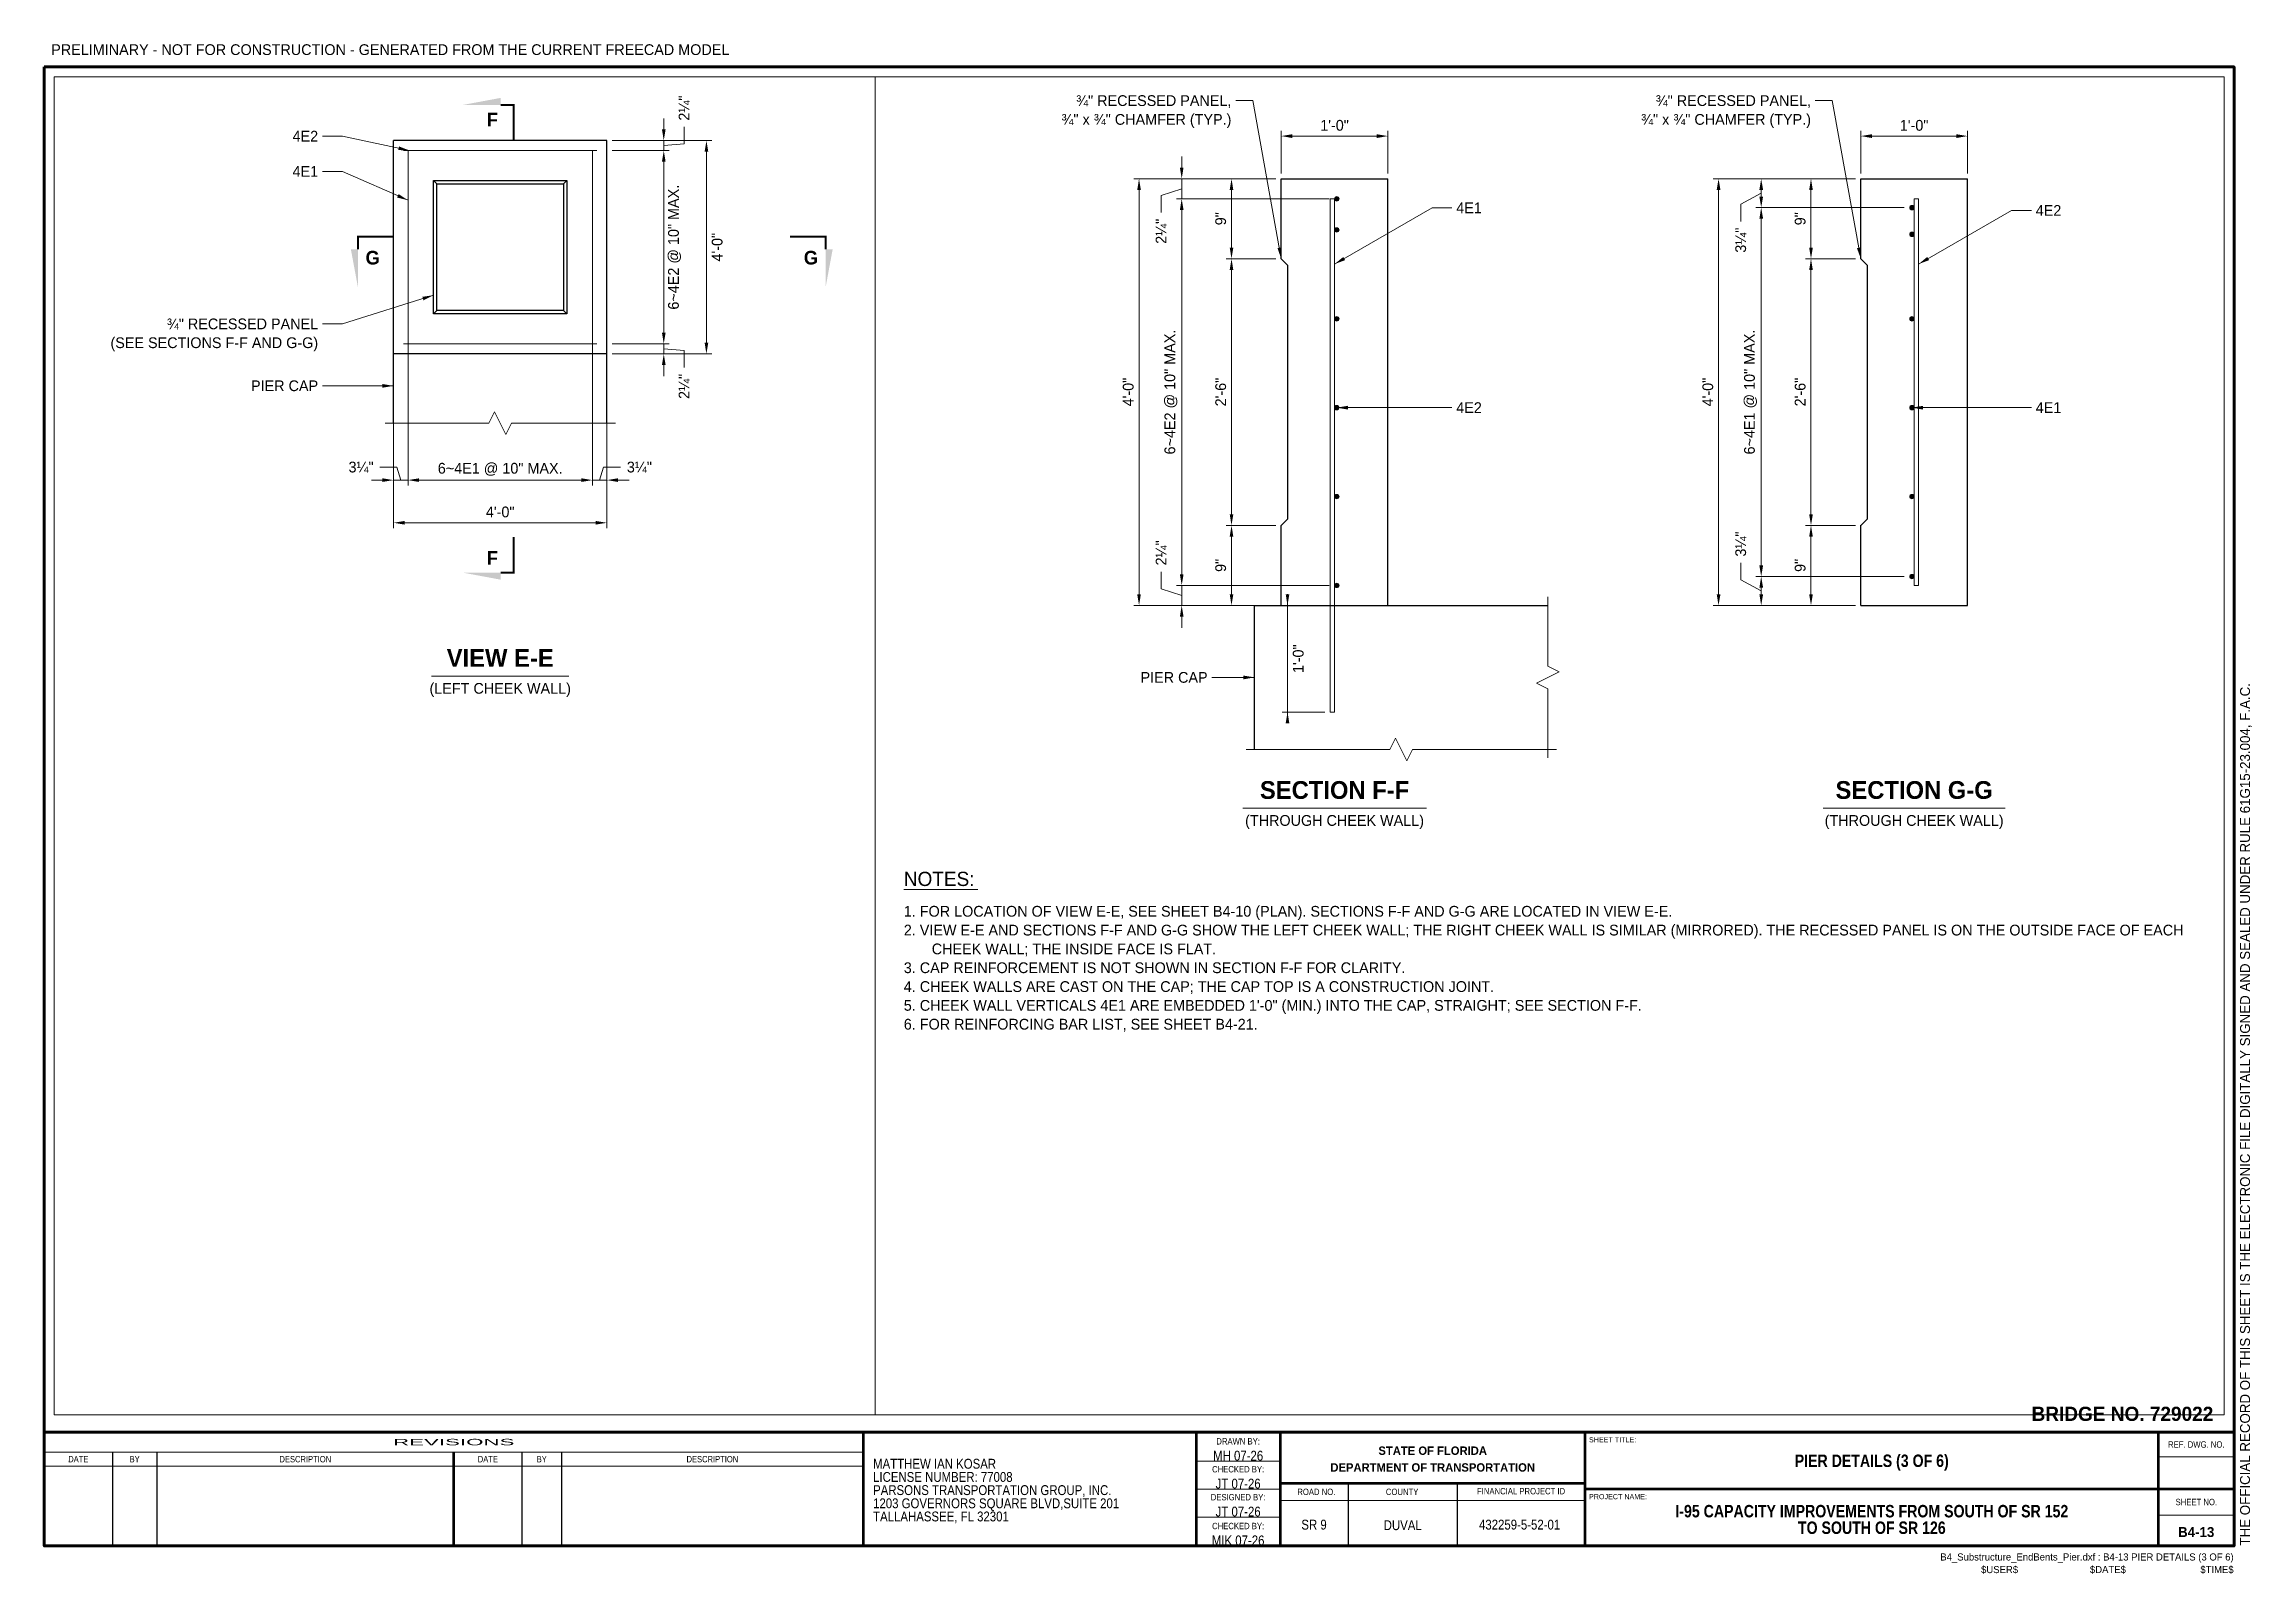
# Paper-space layout 'B4-13 PIER DETAILS (3 OF 6)' of a CAD drawing. Extents: x 0.07 to 1.36, y 0.01 to 0.9.
# The model-space entities are those that its viewports show. They can reach past a viewport. Long polylines and large blocks are cut down to what shows.
import ezdxf
from ezdxf.enums import TextEntityAlignment as Align

# ---------------------------------------------------------------- set-up
doc = ezdxf.new("R2010")
doc.units = 21
doc.header["$MEASUREMENT"] = 0
doc.linetypes.add('DGN2', pattern=[0.12, 0.08, -0.04])
doc.layers.add('ActivePts-ConstElements', color=14, linetype='Continuous', lineweight=0, plot=False)
doc.layers.add('ClipBorder_dp', color=2, linetype='DGN2', lineweight=9, plot=False)
for name, color, linetype, lineweight in [('Border', 7, 'Continuous', 15), ('Dimension', 7, 'Continuous', 9), ('Leader', 7, 'Continuous', 9), ('Rebar', 2, 'Continuous', 15), ('SubStrConc', 3, 'Continuous', 30), ('SubStrConc2', 3, 'Continuous', 30), ('Symbols', 7, 'Continuous', 15), ('TextMisc', 7, 'Continuous', 13), ('TextStructShtNo', 7, 'Continuous', 9), ('TextStructures', 7, 'Continuous', 9), ('TextStructuresLabel', 7, 'Continuous', 0)]:
    doc.layers.add(name, color=color, linetype=linetype, lineweight=lineweight)
doc.styles.add('FDOT (Medium)', font='FDOT.ttf')
doc.styles.add('FDOT (Small)', font='FDOT.ttf')
doc.styles.add('FDOT Bold (Large)', font='FDOTBold.ttf')
doc.styles.add('FDOT Bold (Medium)', font='FDOTBold.ttf')
doc.styles.add('FDOT Structures', font='FDOT.ttf')
doc.styles.add('FDOT Structures Annotation', font='FDOT.ttf')
doc.styles.add('FDOT Structures Views_SectionArrow', font='FDOTBold.ttf')
doc.styles.add('Style-Arial', font='arial.ttf')
doc.styles.add('Style-FDOT Bold', font='FDOTBold.ttf')
doc.styles.add('Style-FDOT Imprint Bold', font='FDOTImprintBold.ttf')
doc.styles.add('Style-FDOT Mono', font='FDOTMono.ttf')

# ---------------------------------------------------------------- blocks, each defined once
blk = doc.blocks.new('11x17 Structures Sheet Border')
at = {"layer": 'Border', "lineweight": 80}
blk.add_line((1.329161, 0.070862), (0.045879, 0.070862), dxfattribs=at)
at = {"layer": 'Border', "linetype": 'Continuous', "lineweight": 53}
for p, q in [((0.52586, 0.070862), (0.52586, 0.004198)), ((0.720852, 0.070862), (0.720852, 0.004198)), ((0.770195, 0.070862), (0.770195, 0.004198)), ((0.948855, 0.004198), (0.948855, 0.070862)), ((1.284845, 0.004198), (1.284845, 0.070862)), ((0.28587, 0.0043), (0.28587, 0.059196)), ((0.770195, 0.040863), (0.948855, 0.040863)), ((1.329161, 0.03753), (0.948855, 0.03753))]:
    blk.add_line(p, q, dxfattribs=at)
at = {"layer": 'Border', "linetype": 'Continuous', "lineweight": 13}
for p, q in [((0.52586, 0.059196), (0.045879, 0.059196)), ((0.720852, 0.053848), (0.770195, 0.053848)), ((1.329161, 0.056343), (1.284845, 0.056343)), ((0.52586, 0.050863), (0.045879, 0.050863)), ((0.720852, 0.037466), (0.770195, 0.037466)), ((0.770195, 0.030863), (0.948855, 0.030863)), ((0.720852, 0.021083), (0.770195, 0.021083)), ((1.329161, 0.022295), (1.284845, 0.022295))]:
    blk.add_line(p, q, dxfattribs=at)
at = {"layer": 'Border', "linetype": 'Continuous', "lineweight": 30}
for p, q in [((0.085878, 0.059196), (0.085878, 0.0043)), ((0.111928, 0.059196), (0.111928, 0.003858)), ((0.325868, 0.059196), (0.325868, 0.0043)), ((0.349011, 0.059196), (0.349011, 0.003858)), ((0.810066, 0.040863), (0.810066, 0.004198)), ((0.873836, 0.040863), (0.873836, 0.004198))]:
    blk.add_line(p, q, dxfattribs=at)
at = {"layer": 'Border', "lineweight": 80, "flags": 128}
blk.add_lwpolyline([(0.045879, 0.87083), (1.329161, 0.87083), (1.329161, 0.004198), (0.045879, 0.004198)], close=True, dxfattribs=at)
at = {"layer": 'ActivePts-ConstElements', "linetype": 'Continuous', "lineweight": 0, "flags": 1}
for tag in ['SheetTitle_Top', 'SheetTitle_Bottom', 'Company_City', 'Company_Zip', 'Company_Phone', 'County_Middle', 'Company_Name', 'Company_Street', 'Company_State', 'Company_Fax', 'County_Top', 'County_Bottom', 'License_Number', 'Professional_Name', 'Professional_Type', 'Financial_Project_Id', 'Road_Number', 'RoadwayID', 'Bridge_Number', 'Designed_By', 'Designed_By_Date', 'Drawing_Checked_By', 'Drawing_Checked_By_Date', 'Design_Checked_By', 'Design_Checked_By_Date', 'Bridge_Project_Description', 'Bridge_Project_Description_Top', 'Bridge_Project_Description_Bottom', 'FAC_Note', 'Drawn_By', 'Drawn_By_Date']:
    blk.add_attdef(tag, (0, 0), '', height=0.007292, dxfattribs=at)
at = {"layer": 'TextMisc', "linetype": 'Continuous', "insert": (1.332633, 0.004388), "char_height": 0.005833, "attachment_point": 1, "rotation": 90, "line_spacing_factor": 0.9, "style": 'FDOT (Small)'}
blk.add_mtext('THE OFFICIAL RECORD OF THIS SHEET IS THE ELECTRONIC FILE DIGITALLY SIGNED AND SEALED UNDER RULE 61G15-23.004, F.A.C.', dxfattribs=at)
at = {"layer": 'TextStructures', "lineweight": 13, "style": 'Style-Arial'}
for s, height, width, p in [('REVISIONS', 0.003753, 2.491007, (0.28587, 0.065029)), ('REF. DWG. NO.', 0.00375, 0.861083, (1.307003, 0.063602)), ('SHEET NO.', 0.00375, 0.861083, (1.307003, 0.029912))]:
    blk.add_text(s, height=height, dxfattribs=dict(at, width=width)).set_placement(p, align=Align.MIDDLE_CENTER)
at = {"layer": 'TextStructures', "lineweight": 0, "style": 'Style-Arial'}
for s, height, rotation, width, p in [('DATE', 0.003736, 359.869253, 0.849615, (0.065879, 0.055029)), ('DESCRIPTION', 0.003752, 360, 0.845673, (0.198899, 0.055029)), ('DATE', 0.003736, 360, 0.849615, (0.305869, 0.055029)), ('DESCRIPTION', 0.003752, 360, 0.845673, (0.437436, 0.055029))]:
    blk.add_text(s, height=height, rotation=rotation, dxfattribs=dict(at, width=width)).set_placement(p, align=Align.MIDDLE_CENTER)
for s, height, width, p in [('BY', 0.003753, 0.846461, (0.098903, 0.055029)), ('BY', 0.003753, 0.846461, (0.33744, 0.055029)), ('ROAD NO.', 0.003736, 0.862747, (0.791352, 0.035863)), ('COUNTY', 0.003753, 0.860866, (0.841616, 0.035863)), ('FINANCIAL PROJECT ID', 0.003753, 0.8602, (0.91132, 0.036273))]:
    blk.add_text(s, height=height, dxfattribs=dict(at, width=width)).set_placement(p, align=Align.MIDDLE_CENTER)
at = {"layer": 'TextStructures', "lineweight": 13}
for s, insert, char_height, attachment_point, line_spacing_factor, style in [(' BRIDGE NO. 729022', (1.316956, 0.081523), 0.008333, 6, 0.6, 'FDOT Bold (Medium)'), ('\\H1x;\\W0.864865;MH 07-26', (0.745524, 0.05702), 0.005781, 5, 0.6, 'Style-FDOT Mono'), ('STATE OF FLORIDA\\PDEPARTMENT OF TRANSPORTATION\\P', (0.859525, 0.055042), 0.004921, 5, 1.197447, 'Style-FDOT Imprint Bold'), ('\\H1x;\\W0.864865;JT 07-26', (0.745524, 0.040638), 0.005781, 5, 0.6, 'Style-FDOT Mono'), ('\\H1x;\\W0.864865;JT 07-26', (0.745524, 0.024256), 0.005781, 5, 0.6, 'Style-FDOT Mono'), ('\\H1x;\\W0.864865; \\PDUVAL\\P ', (0.841951, 0.016296), 0.005781, 5, 0.801269, 'Style-FDOT Mono'), ('\\H1x;\\W0.864865;432259-5-52-01', (0.910454, 0.016618), 0.005781, 5, 0.6, 'Style-FDOT Mono'), ('\\H1x;\\W0.864865;MIK 07-26', (0.745524, 0.007371), 0.005781, 5, 0.6, 'Style-FDOT Mono')]:
    blk.add_mtext(s, dxfattribs=dict(at, insert=insert, char_height=char_height, attachment_point=attachment_point, line_spacing_factor=line_spacing_factor, style=style))
at = {"layer": 'TextStructures', "lineweight": 0, "style": 'Style-Arial'}
for s, insert, char_height, attachment_point, line_spacing_factor in [('\\H1x;\\W0.863416;DRAWN BY:', (0.745524, 0.065471), 0.003736, 5, 1.302295), ('SHEET TITLE:', (0.951124, 0.066366), 0.002998, 4, 1.475197), ('\\H1x;\\W0.863416;CHECKED BY:', (0.745524, 0.049089), 0.003736, 5, 1.302295), ('\\H1x;\\W0.863416;DESIGNED BY:', (0.745524, 0.032707), 0.003736, 5, 1.302295), ('PROJECT NAME:\\P', (0.951124, 0.033034), 0.002998, 4, 1.475197), ('\\H1x;\\W0.863416;CHECKED BY:', (0.745524, 0.015821), 0.003736, 5, 1.302295)]:
    blk.add_mtext(s, dxfattribs=dict(at, insert=insert, char_height=char_height, attachment_point=attachment_point, line_spacing_factor=line_spacing_factor))
at = {"layer": 'TextStructures', "lineweight": 13, "char_height": 0.005781, "style": 'Style-FDOT Mono'}
for s, insert, width, attachment_point, line_spacing_factor in [('\\H1x;\\W0.864865;MATTHEW IAN KOSAR\\PLICENSE NUMBER: 77008\\PPARSONS TRANSPORTATION GROUP, INC.\\P1203 GOVERNORS SQUARE BLVD,SUITE 201\\PTALLAHASSEE, FL 32301', (0.531613, 0.036341), 0.185826, 4, 0.801269), ('\\H1x;\\W0.864865;SR 9', (0.789996, 0.016618), 0.0574, 5, 0.6)]:
    blk.add_mtext(s, dxfattribs=dict(at, insert=insert, width=width, attachment_point=attachment_point, line_spacing_factor=line_spacing_factor))
at = {"layer": 'TextStructuresLabel', "lineweight": 30, "char_height": 0.007292, "attachment_point": 5, "style": 'Style-FDOT Bold'}
for s, insert, width, line_spacing_factor in [('\\fFDOT Bold|b1|i0|c00|p7;\\H1x;\\W0.849998; ', (1.11685, 0.061314), 0.278381, 0.6), ('\\fFDOT Bold|b1|i0|c00|p7;\\H1x;\\W0.849998; ', (1.11685, 0.044648), 0.278381, 0.6), ('\\fFDOT Bold|b1|i0|c00|p7;\\H1x;\\W0.849998;I-95 CAPACITY IMPROVEMENTS FROM SOUTH OF SR 152 TO SOUTH OF SR 126', (1.11685, 0.019649), 0.23333, 0.798592), ('\\fFDOT Bold|b1|i0|c00|p7;\\H1x;\\W0.849998; ', (1.11685, 0.027982), 0.278381, 0.6), ('\\fFDOT Bold|b1|i0|c00|p7;\\H1x;\\W0.849998; ', (1.11685, 0.011316), 0.278381, 0.6)]:
    blk.add_mtext(s, dxfattribs=dict(at, insert=insert, width=width, line_spacing_factor=line_spacing_factor))
blk = doc.blocks.new('Structures Sheet Number-Title B4-13')
at = {"layer": 'TextMisc', "char_height": 0.004167, "attachment_point": 3, "line_spacing_factor": 1.019993, "style": 'FDOT (Small)'}
for s, insert in [('B4_Substructure_EndBents_Pier.dxf : B4-13 PIER DETAILS (3 OF 6)', (-0.000217, -0.004396)), ('$USER$', (-0.126551, -0.011792)), ('$DATE$', (-0.063384, -0.011792)), ('$TIME$', (-0.000217, -0.011792))]:
    blk.add_mtext(s, dxfattribs=dict(at, insert=insert))
at = {"layer": 'TextStructShtNo', "lineweight": 30, "insert": (-0.022158, 0.008076), "char_height": 0.005833, "attachment_point": 5, "line_spacing_factor": 0.6, "style": 'Style-FDOT Bold'}
blk.add_mtext('B4-13', dxfattribs=at)
at = {"layer": 'TextStructures', "lineweight": 30, "insert": (-0.212311, 0.048783), "char_height": 0.007292, "width": 0.2776, "attachment_point": 5, "line_spacing_factor": 0.6, "style": 'Style-FDOT Bold'}
blk.add_mtext('\\H1x;\\W0.849998;PIER DETAILS (3 OF 6)', dxfattribs=at)

msp = doc.modelspace()

# ---------------------------------------------------------------- hatches: boundary and pattern name
at = {"layer": 'Rebar'}
h = msp.add_hatch(color=256, dxfattribs=at)
h.dxf.hatch_style = 1
edge = h.paths.add_edge_path()
edge.add_arc((441.513, -1.038), 0.0208, 0, 360)
h = msp.add_hatch(color=256, dxfattribs=at)
h.dxf.hatch_style = 1
edge = h.paths.add_edge_path()
edge.add_arc((446.905, -1.121), 0.0208, 0, 360)
h = msp.add_hatch(color=256, dxfattribs=at)
h.dxf.hatch_style = 1
edge = h.paths.add_edge_path()
edge.add_arc((441.513, -1.33), 0.0208, 0, 360)
h = msp.add_hatch(color=256, dxfattribs=at)
h.dxf.hatch_style = 1
edge = h.paths.add_edge_path()
edge.add_arc((446.905, -1.371), 0.0208, 0, 360)
h = msp.add_hatch(color=256, dxfattribs=at)
h.dxf.hatch_style = 1
edge = h.paths.add_edge_path()
edge.add_arc((441.513, -2.163), 0.0208, 0, 360)
h = msp.add_hatch(color=256, dxfattribs=at)
h.dxf.hatch_style = 1
edge = h.paths.add_edge_path()
edge.add_arc((446.905, -2.163), 0.0208, 0, 360)
h = msp.add_hatch(color=256, dxfattribs=at)
h.dxf.hatch_style = 1
edge = h.paths.add_edge_path()
edge.add_arc((441.513, -2.996), 0.0208, 0, 360)
h = msp.add_hatch(color=256, dxfattribs=at)
h.dxf.hatch_style = 1
edge = h.paths.add_edge_path()
edge.add_arc((446.905, -2.996), 0.0208, 0, 360)
h = msp.add_hatch(color=256, dxfattribs=at)
h.dxf.hatch_style = 1
edge = h.paths.add_edge_path()
edge.add_arc((441.513, -3.83), 0.0208, 0, 360)
h = msp.add_hatch(color=256, dxfattribs=at)
h.dxf.hatch_style = 1
edge = h.paths.add_edge_path()
edge.add_arc((446.905, -3.83), 0.0208, 0, 360)
h = msp.add_hatch(color=256, dxfattribs=at)
h.dxf.hatch_style = 1
edge = h.paths.add_edge_path()
edge.add_arc((441.513, -4.663), 0.0208, 0, 360)
h = msp.add_hatch(color=256, dxfattribs=at)
h.dxf.hatch_style = 1
edge = h.paths.add_edge_path()
edge.add_arc((446.905, -4.58), 0.0208, 0, 360)

# ---------------------------------------------------------------- linework, layer by layer
at = {"layer": 'Dimension'}
for p, q in [((440.992, -0.8), (440.992, -0.4)), ((441.992, -0.8), (441.992, -0.4)), ((446.426, -0.8), (446.426, -0.4)), ((447.426, -0.8), (447.426, -0.4)), ((431.219, -0.776), (431.219, -0.568)), ((441.096, -0.45), (441.888, -0.45)), ((446.53, -0.45), (447.322, -0.45)), ((440.059, -0.746), (440.059, -0.642)), ((430.253, -0.984), (431.32, -0.984)), ((430.253, -0.984), (432.12, -0.984)), ((431.219, -1.172), (431.219, -0.984)), ((440.942, -0.85), (439.609, -0.85)), ((439.659, -4.746), (439.659, -0.955)), ((440.942, -0.85), (440.009, -0.85)), ((440.059, -1.038), (440.059, -0.85)), ((440.942, -0.85), (440.475, -0.85)), ((440.526, -1.496), (440.526, -0.955)), ((446.375, -0.85), (445.042, -0.85)), ((445.092, -4.746), (445.092, -0.955)), ((446.375, -0.85), (445.442, -0.85)), ((445.492, -1.017), (445.492, -0.955)), ((446.375, -0.85), (445.909, -0.85)), ((445.959, -1.496), (445.959, -0.955)), ((430.253, -1.172), (431.32, -1.172)), ((430.253, -1.172), (431.32, -1.172)), ((432.019, -4.776), (432.019, -1.192)), ((441.442, -1.038), (440.009, -1.038)), ((441.442, -1.038), (440.009, -1.038)), ((440.059, -4.559), (440.059, -1.142)), ((440.059, -1.142), (440.059, -1.246)), ((445.492, -4.475), (445.492, -1.225)), ((431.219, -4.588), (431.219, -1.38)), ((431.219, -1.38), (431.219, -1.588)), ((440.942, -1.6), (440.475, -1.6)), ((440.942, -1.6), (440.475, -1.6)), ((446.375, -1.6), (445.909, -1.6)), ((446.375, -1.6), (445.909, -1.6)), ((440.526, -3.996), (440.526, -1.705)), ((445.959, -3.996), (445.959, -1.705)), ((440.942, -4.1), (440.475, -4.1)), ((440.942, -4.1), (440.475, -4.1)), ((446.375, -4.1), (445.909, -4.1)), ((446.375, -4.1), (445.909, -4.1)), ((440.526, -4.746), (440.526, -4.205)), ((445.959, -4.746), (445.959, -4.205)), ((431.219, -4.588), (431.219, -4.38)), ((440.059, -4.559), (440.059, -4.455)), ((441.442, -4.663), (440.009, -4.663)), ((441.442, -4.663), (440.009, -4.663)), ((440.059, -4.85), (440.059, -4.663)), ((441.051, -4.746), (441.051, -5.955)), ((445.492, -4.746), (445.492, -4.684)), ((430.253, -4.797), (431.32, -4.797)), ((430.253, -4.797), (431.32, -4.797)), ((431.219, -4.984), (431.219, -4.797)), ((440.942, -4.85), (439.609, -4.85)), ((440.942, -4.85), (440.009, -4.85)), ((440.059, -4.955), (440.059, -5.059)), ((440.942, -4.85), (440.475, -4.85)), ((441.4, -4.85), (441, -4.85)), ((446.375, -4.85), (445.042, -4.85)), ((446.375, -4.85), (445.442, -4.85)), ((446.375, -4.85), (445.909, -4.85)), ((426.152, -5.085), (426.152, -7.452)), ((426.152, -5.085), (426.152, -8.252)), ((426.423, -5.085), (426.423, -7.452)), ((426.423, -5.085), (426.423, -7.452)), ((429.882, -5.085), (429.882, -7.452)), ((429.882, -5.085), (429.882, -7.452)), ((430.152, -5.085), (430.152, -7.452)), ((430.152, -5.085), (430.152, -8.252)), ((430.253, -4.984), (431.32, -4.984)), ((430.253, -4.984), (432.12, -4.984)), ((431.219, -5.192), (431.219, -5.401)), ((441.4, -5.85), (441, -5.85)), ((425.944, -7.351), (425.736, -7.351)), ((426.152, -7.351), (426.423, -7.351)), ((426.631, -7.351), (426.84, -7.351)), ((426.631, -7.351), (429.673, -7.351)), ((429.673, -7.351), (429.465, -7.351)), ((429.882, -7.351), (430.152, -7.351)), ((430.361, -7.351), (430.569, -7.351)), ((426.361, -8.151), (429.944, -8.151))]:
    msp.add_line(p, q, dxfattribs=at)
for points in [[(441.096, -0.468), (440.992, -0.45), (441.096, -0.433)], [(441.888, -0.433), (441.992, -0.45), (441.888, -0.468)], [(446.53, -0.468), (446.426, -0.45), (446.53, -0.433)], [(447.322, -0.433), (447.426, -0.45), (447.322, -0.468)], [(431.253, -0.776), (431.219, -0.984), (431.185, -0.776)], [(440.076, -0.746), (440.059, -0.85), (440.042, -0.746)], [(431.985, -1.192), (432.019, -0.984), (432.053, -1.192)], [(439.642, -0.955), (439.659, -0.85), (439.676, -0.955)], [(440.509, -0.955), (440.526, -0.85), (440.543, -0.955)], [(445.075, -0.955), (445.092, -0.85), (445.11, -0.955)], [(445.475, -0.955), (445.492, -0.85), (445.51, -0.955)], [(445.51, -1.017), (445.492, -1.121), (445.475, -1.017)], [(445.942, -0.955), (445.959, -0.85), (445.976, -0.955)], [(431.185, -1.38), (431.219, -1.172), (431.253, -1.38)], [(431.185, -1.38), (431.219, -1.172), (431.253, -1.38)], [(440.042, -1.142), (440.059, -1.038), (440.076, -1.142)], [(440.042, -1.142), (440.059, -1.038), (440.076, -1.142)], [(445.475, -1.225), (445.492, -1.121), (445.51, -1.225)], [(440.543, -1.496), (440.526, -1.6), (440.509, -1.496)], [(440.509, -1.705), (440.526, -1.6), (440.543, -1.705)], [(445.976, -1.496), (445.959, -1.6), (445.942, -1.496)], [(445.942, -1.705), (445.959, -1.6), (445.976, -1.705)], [(440.543, -3.996), (440.526, -4.1), (440.509, -3.996)], [(440.509, -4.205), (440.526, -4.1), (440.543, -4.205)], [(445.976, -3.996), (445.959, -4.1), (445.942, -3.996)], [(445.942, -4.205), (445.959, -4.1), (445.976, -4.205)], [(445.51, -4.475), (445.492, -4.58), (445.475, -4.475)], [(431.253, -4.588), (431.219, -4.797), (431.185, -4.588)], [(431.253, -4.588), (431.219, -4.797), (431.185, -4.588)], [(439.676, -4.746), (439.659, -4.85), (439.642, -4.746)], [(440.076, -4.559), (440.059, -4.663), (440.042, -4.559)], [(440.076, -4.559), (440.059, -4.663), (440.042, -4.559)], [(440.543, -4.746), (440.526, -4.85), (440.509, -4.746)], [(441.068, -4.746), (441.051, -4.85), (441.034, -4.746)], [(445.11, -4.746), (445.092, -4.85), (445.075, -4.746)], [(445.475, -4.684), (445.492, -4.58), (445.51, -4.684)], [(445.51, -4.746), (445.492, -4.85), (445.475, -4.746)], [(445.976, -4.746), (445.959, -4.85), (445.942, -4.746)], [(432.053, -4.776), (432.019, -4.984), (431.985, -4.776)], [(440.042, -4.955), (440.059, -4.85), (440.076, -4.955)], [(431.185, -5.192), (431.219, -4.984), (431.253, -5.192)], [(441.034, -5.955), (441.051, -5.85), (441.068, -5.955)], [(425.944, -7.317), (426.152, -7.351), (425.944, -7.385)], [(426.631, -7.385), (426.423, -7.351), (426.631, -7.317)], [(426.631, -7.385), (426.423, -7.351), (426.631, -7.317)], [(429.673, -7.317), (429.882, -7.351), (429.673, -7.385)], [(429.673, -7.317), (429.882, -7.351), (429.673, -7.385)], [(430.361, -7.385), (430.152, -7.351), (430.361, -7.317)], [(426.361, -8.185), (426.152, -8.151), (426.361, -8.117)], [(429.944, -8.117), (430.152, -8.151), (429.944, -8.185)]]:
    msp.add_solid(points, dxfattribs=at)
at = {"layer": 'Leader'}
for points in [[(440.992, -1.6), (440.726, -0.117), (440.566, -0.117)], [(446.426, -1.6), (446.159, -0.117), (445.999, -0.117)], [(426.452, -1.172), (425.192, -0.902), (424.819, -0.902)], [(441.492, -1.65), (442.406, -1.123), (442.592, -1.123)], [(446.968, -1.65), (447.839, -1.147), (448.026, -1.147)], [(426.423, -2.104), (425.192, -1.562), (424.819, -1.562)], [(441.513, -2.996), (442.406, -2.996), (442.592, -2.996)], [(446.905, -2.996), (447.839, -2.996), (448.026, -2.996)], [(426.902, -3.884), (425.192, -4.422), (424.819, -4.422)], [(426.152, -5.584), (425.192, -5.582), (424.819, -5.582)], [(440.742, -5.525), (440.342, -5.525)]]:
    msp.add_lwpolyline(points, dxfattribs=at)
for points in [[(426.452, -1.172), (426.241, -1.162), (426.256, -1.094)], [(440.992, -1.6), (440.957, -1.501), (440.991, -1.495)], [(441.492, -1.65), (441.574, -1.583), (441.591, -1.613)], [(446.426, -1.6), (446.39, -1.501), (446.424, -1.495)], [(446.968, -1.65), (447.049, -1.583), (447.066, -1.613)], [(426.423, -2.104), (426.219, -2.052), (426.247, -1.988)], [(441.513, -2.996), (441.617, -2.979), (441.617, -3.014)], [(446.905, -2.996), (447.009, -2.979), (447.009, -3.014)], [(426.902, -3.884), (426.714, -3.98), (426.693, -3.914)], [(426.152, -5.584), (425.944, -5.618), (425.944, -5.549)], [(440.742, -5.525), (440.638, -5.543), (440.638, -5.508)]]:
    msp.add_solid(points, dxfattribs=at)
at = {"layer": 'Rebar'}
for p, q in [((441.451, -1.038), (441.492, -1.038)), ((446.926, -1.038), (446.967, -1.038)), ((446.926, -4.663), (446.968, -4.663)), ((441.451, -5.85), (441.492, -5.85))]:
    msp.add_line(p, q, dxfattribs=at)
for points in [[(429.965, -1.172), (426.34, -1.172)], [(426.423, -5.984), (426.423, -1.172)], [(429.882, -5.984), (429.882, -1.172)], [(441.451, -5.85), (441.451, -1.038)], [(441.492, -5.85), (441.492, -1.038)], [(446.926, -4.663), (446.926, -1.038)], [(446.968, -4.663), (446.967, -1.038)], [(429.965, -4.797), (426.34, -4.797)]]:
    msp.add_lwpolyline(points, dxfattribs=at)
for centre in [(441.513, -1.038), (446.905, -1.121), (441.513, -1.33), (446.905, -1.371), (441.513, -2.163), (446.905, -2.163), (441.513, -2.996), (446.905, -2.996), (441.513, -3.83), (446.905, -3.83), (441.513, -4.663), (446.905, -4.58)]:
    msp.add_circle(centre, 0.0208, dxfattribs=at)
at = {"layer": 'SubStrConc'}
for points in [[(440.742, -4.85), (443.492, -4.85)], [(440.742, -6.2), (440.742, -4.85)], [(440.742, -6.2), (440.742, -4.85)], [(426.152, -4.984), (426.152, -4.984)], [(426.152, -4.984), (426.152, -4.984)], [(426.152, -4.984), (426.152, -4.984)], [(430.152, -4.984), (426.152, -4.984)], [(426.152, -4.984), (426.152, -4.984)], [(426.152, -4.984), (426.152, -4.984)], [(426.152, -6.284), (426.152, -4.984)], [(426.152, -6.284), (426.152, -4.984)], [(430.152, -6.284), (430.152, -4.984)]]:
    msp.add_lwpolyline(points, dxfattribs=at)
at = {"layer": 'SubStrConc2'}
for points in [[(426.152, -4.984), (426.152, -0.984)], [(426.152, -0.984), (426.152, -0.984)], [(430.152, -0.984), (426.152, -0.984)], [(426.152, -0.984), (426.152, -0.984)], [(426.152, -4.984), (426.152, -0.984)], [(430.152, -4.984), (430.152, -0.984)], [(440.992, -1.6), (440.992, -0.85)], [(440.992, -0.85), (441.992, -0.85)], [(440.992, -1.6), (440.992, -0.85)], [(441.992, -4.85), (441.992, -0.85)], [(446.426, -1.6), (446.426, -0.85)], [(446.426, -0.85), (447.426, -0.85)], [(447.426, -4.85), (447.426, -0.85)], [(440.992, -1.6), (441.008, -1.616), (441.024, -1.632), (441.039, -1.647), (441.055, -1.663)], [(440.992, -1.6), (441.008, -1.616), (441.024, -1.632), (441.039, -1.647), (441.055, -1.663)], [(446.426, -1.6), (446.441, -1.616), (446.457, -1.632), (446.473, -1.647), (446.488, -1.663)], [(426.902, -1.734), (429.402, -1.734)], [(426.902, -4.234), (426.902, -1.734)], [(426.902, -1.734), (426.965, -1.797)], [(426.965, -1.797), (429.34, -1.797)], [(426.965, -4.172), (426.965, -1.797)], [(429.402, -1.734), (429.34, -1.797)], [(429.34, -1.797), (429.34, -4.172)], [(429.402, -1.734), (429.402, -4.234)], [(441.055, -4.038), (441.055, -1.663)], [(441.055, -4.038), (441.055, -1.663)], [(446.487, -1.661), (446.488, -1.663)], [(446.488, -4.038), (446.488, -1.663)], [(440.992, -4.1), (441.008, -4.085), (441.024, -4.069), (441.039, -4.054), (441.055, -4.038)], [(440.992, -4.1), (441.008, -4.085), (441.024, -4.069), (441.039, -4.054), (441.055, -4.038)], [(440.992, -4.85), (440.992, -4.1)], [(440.992, -4.85), (440.992, -4.1)], [(446.426, -4.1), (446.441, -4.085), (446.457, -4.069), (446.473, -4.054), (446.488, -4.038)], [(446.426, -4.1), (446.427, -4.099)], [(446.426, -4.85), (446.426, -4.1)], [(426.902, -4.234), (426.965, -4.172)], [(429.402, -4.234), (426.902, -4.234)], [(429.34, -4.172), (426.965, -4.172)], [(429.402, -4.234), (429.34, -4.172)], [(440.992, -4.85), (441.992, -4.85)], [(446.426, -4.85), (447.426, -4.85)]]:
    msp.add_lwpolyline(points, dxfattribs=at)
at = {"layer": 'Symbols', "const_width": 0.0373}
for points in [[(428.402, -0.984), (428.402, -0.318), (428.162, -0.318)], [(426.152, -2.784), (425.486, -2.784), (425.486, -3.024)], [(433.586, -2.784), (434.252, -2.784), (434.252, -3.024)], [(428.402, -8.418), (428.402, -9.084), (428.162, -9.084)]]:
    msp.add_lwpolyline(points, dxfattribs=at)
at = {"layer": 'Symbols'}
for points in [[(443.492, -6.28), (443.492, -5.632), (443.386, -5.579), (443.599, -5.472), (443.492, -5.419), (443.492, -4.77)], [(425.992, -6.284), (427.939, -6.284), (428.046, -6.071), (428.259, -6.498), (428.366, -6.284), (430.312, -6.284)], [(440.662, -6.2), (442.011, -6.2), (442.064, -6.094), (442.171, -6.307), (442.224, -6.2), (443.572, -6.2)]]:
    msp.add_lwpolyline(points, dxfattribs=at)
for points in [[(428.162, -0.318), (427.442, -0.318), (428.162, -0.184)], [(425.486, -3.024), (425.486, -3.744), (425.352, -3.024)], [(434.252, -3.024), (434.252, -3.744), (434.386, -3.024)], [(428.162, -9.084), (427.442, -9.084), (428.162, -9.218)]]:
    msp.add_solid(points, dxfattribs=at)
at = {"layer": 'TextStructures'}
for p, q in [((440.631, -6.75), (442.353, -6.75)), ((446.073, -6.75), (447.779, -6.75)), ((426.865, -11.024), (429.439, -11.024))]:
    msp.add_line(p, q, dxfattribs=at)

# ---------------------------------------------------------------- texts
at = {"layer": 'Border', "style": 'FDOT Structures'}
for s, height, p in [('3/4" = 1\'-0"', 0.1008, (437.186, -12.493)), ('3/8" = 1\'-0"', 0.2016, (420, -24.987))]:
    msp.add_text(s, height=height, dxfattribs=at).set_placement(p, align=Align.TOP_LEFT)
at = {"layer": 'Dimension', "attachment_point": 5, "rotation": 90, "line_spacing_factor": 1.05, "style": 'FDOT Structures Annotation', "bg_fill": 3, "box_fill_scale": 1.1, "bg_fill_color": 0}
for s, insert, char_height in [('2¼"', (431.602, -0.375), 0.2016), ('2¼"', (439.867, -1.343), 0.1008), ('3¼"', (445.301, -1.426), 0.1008), ('2¼"', (439.867, -4.358), 0.1008), ('3¼"', (445.301, -4.275), 0.1008), ('2¼"', (431.602, -5.594), 0.2016)]:
    msp.add_mtext(s, dxfattribs=dict(at, insert=insert, char_height=char_height))
at = {"layer": 'Dimension', "char_height": 0.2016, "attachment_point": 5, "line_spacing_factor": 1.05, "style": 'FDOT Structures Annotation', "bg_fill": 3, "box_fill_scale": 1.1, "bg_fill_color": 0}
for insert in [(425.543, -7.109), (430.762, -7.109)]:
    msp.add_mtext('3¼"', dxfattribs=dict(at, insert=insert))
at = {"layer": 'TextStructures', "style": 'FDOT Structures Views_SectionArrow'}
for s, p in [('F', (428.006, -0.592)), ('G', (425.76, -3.18)), ('G', (433.978, -3.18)), ('F', (428.006, -8.81))]:
    msp.add_text(s, height=0.256, dxfattribs=at).set_placement(p, align=Align.MIDDLE_CENTER)
at = {"layer": 'TextStructures', "style": 'FDOT Structures'}
for s, height, p in [('4E2', 0.2016, (424.738, -0.902)), ('4E1', 0.2016, (424.738, -1.562)), ('PIER CAP', 0.2016, (424.738, -5.582)), ('PIER CAP', 0.1008, (440.302, -5.525))]:
    msp.add_text(s, height=height, dxfattribs=at).set_placement(p, align=Align.MIDDLE_RIGHT)
for s, p in [('4E1', (442.633, -1.123)), ('4E2', (448.066, -1.147)), ('4E2', (442.633, -2.996)), ('4E1', (448.066, -2.996))]:
    msp.add_text(s, height=0.1008, dxfattribs=at).set_placement(p, align=Align.MIDDLE_LEFT)
at = {"layer": 'TextStructures'}
for s, height, style, p in [('SECTION F-F', 0.16667, 'FDOT Bold (Large)', (441.492, -6.714)), ('SECTION G-G', 0.16667, 'FDOT Bold (Large)', (446.926, -6.714)), ('(THROUGH CHEEK WALL)', 0.1008, 'FDOT Structures', (441.492, -6.947)), ('(THROUGH CHEEK WALL)', 0.1008, 'FDOT Structures', (446.926, -6.947)), ('VIEW E-E', 0.3333, 'FDOT Bold (Large)', (428.152, -10.951)), ('(LEFT CHEEK WALL)', 0.2016, 'FDOT Structures', (428.152, -11.417))]:
    msp.add_text(s, height=height, dxfattribs=dict(at, style=style)).set_placement(p, align=Align.BOTTOM_CENTER)
at = {"layer": 'TextStructures', "attachment_point": 3, "line_spacing_factor": 1.05, "style": 'FDOT Structures'}
for s, insert, char_height in [('¾" RECESSED PANEL,\\P¾" x ¾" CHAMFER (TYP.)', (440.525, -0.067), 0.1008), ('¾" RECESSED PANEL,\\P¾" x ¾" CHAMFER (TYP.)', (445.959, -0.067), 0.1008), ('¾" RECESSED PANEL\\P(SEE SECTIONS F-F AND G-G)', (424.738, -4.321), 0.2016)]:
    msp.add_mtext(s, dxfattribs=dict(at, insert=insert, char_height=char_height))

# ---------------------------------------------------------------- next in the draw order: linework, layer by layer
at = {"layer": 'Dimension'}
for points in [[(431.602, -0.727), (431.602, -1.047), (431.219, -1.078)], [(439.867, -1.167), (439.867, -1.007), (440.059, -0.944)], [(445.301, -1.25), (445.301, -1.09), (445.492, -0.986)], [(439.867, -4.534), (439.867, -4.694), (440.059, -4.757)], [(445.301, -4.451), (445.301, -4.611), (445.492, -4.715)], [(431.602, -5.242), (431.602, -4.922), (431.219, -4.89)], [(425.895, -7.109), (426.215, -7.109), (426.288, -7.351)], [(430.41, -7.109), (430.09, -7.109), (430.017, -7.351)]]:
    msp.add_lwpolyline(points, dxfattribs=at)

# ---------------------------------------------------------------- next in the draw order: texts
at = {"layer": 'Dimension', "attachment_point": 5, "style": 'FDOT Structures Annotation', "bg_fill": 3, "box_fill_scale": 1.1, "bg_fill_color": 1}
for s, insert, char_height in [('1\'-0"', (441.492, -0.35), 0.1008), ('1\'-0"', (446.926, -0.35), 0.1008), ('6~4E1 @ 10" MAX.', (428.152, -7.149), 0.2016), ('4\'-0"', (428.152, -7.949), 0.2016)]:
    msp.add_mtext(s, dxfattribs=dict(at, insert=insert, char_height=char_height))
at = {"layer": 'Dimension', "attachment_point": 5, "rotation": 90, "style": 'FDOT Structures Annotation', "bg_fill": 3, "box_fill_scale": 1.1, "bg_fill_color": 1}
for s, insert, char_height in [('9"', (440.425, -1.225), 0.1008), ('9"', (445.858, -1.225), 0.1008), ('6~4E2 @ 10" MAX.', (431.421, -2.984), 0.2016), ('6~4E2 @ 10" MAX.', (439.958, -2.85), 0.1008), ('6~4E1 @ 10" MAX.', (445.392, -2.85), 0.1008), ('4\'-0"', (432.221, -2.984), 0.2016), ('4\'-0"', (439.558, -2.85), 0.1008), ('2\'-6"', (440.425, -2.85), 0.1008), ('4\'-0"', (444.992, -2.85), 0.1008), ('2\'-6"', (445.858, -2.85), 0.1008), ('9"', (440.425, -4.475), 0.1008), ('9"', (445.858, -4.475), 0.1008), ('1\'-0"', (441.152, -5.35), 0.1008)]:
    msp.add_mtext(s, dxfattribs=dict(at, insert=insert, char_height=char_height))

# ---------------------------------------------------------------- next in the draw order: linework, layer by layer
at = {"layer": 'Dimension'}
for p, q in [((446.834, -1.121), (445.442, -1.121)), ((446.834, -1.121), (445.442, -1.121)), ((446.834, -4.58), (445.442, -4.58)), ((446.834, -4.58), (445.442, -4.58))]:
    msp.add_line(p, q, dxfattribs=at)

psp = doc.layouts.new('B4-13 PIER DETAILS (3 OF 6)')

# ---------------------------------------------------------------- linework, layer by layer
at = {"layer": 'TextStructures'}
psp.add_lwpolyline([(0.5704, 0.4096), (0.6138, 0.4096)], dxfattribs=at)

# ---------------------------------------------------------------- block references
at = {"layer": 'Border'}
psp.add_blockref('11x17 Structures Sheet Border', (0.0208, 0.0208), dxfattribs=at)
at = {"layer": 'TextStructShtNo'}
psp.add_blockref('Structures Sheet Number-Title B4-13', (1.3499, 0.025), dxfattribs=at)

# ---------------------------------------------------------------- texts
at = {"layer": 'Border', "style": 'FDOT Structures'}
psp.add_text('PRELIMINARY - NOT FOR CONSTRUCTION - GENERATED FROM THE CURRENT FREECAD MODEL', height=0.0063, dxfattribs=at).set_placement((0.0708, 0.8967), align=Align.BOTTOM_LEFT)
at = {"layer": 'TextStructures', "style": 'FDOT (Medium)'}
psp.add_text('NOTES:', height=0.00833, dxfattribs=at).set_placement((0.5704, 0.42), align=Align.TOP_LEFT)
at = {"layer": 'TextStructures', "insert": (0.5704, 0.4), "char_height": 0.0063, "width": 0.758781, "attachment_point": 1, "line_spacing_factor": 1.05, "style": 'FDOT Structures'}
psp.add_mtext('\\pxi-2.6,l2.6;1. FOR LOCATION OF VIEW E-E, SEE SHEET B4-10 (PLAN). SECTIONS F-F AND G-G ARE LOCATED IN VIEW E-E.\\P2. VIEW E-E AND SECTIONS F-F AND G-G SHOW THE LEFT CHEEK WALL; THE RIGHT CHEEK WALL IS SIMILAR (MIRRORED). THE RECESSED PANEL IS ON THE OUTSIDE FACE OF EACH CHEEK WALL; THE INSIDE FACE IS FLAT.\\P3. CAP REINFORCEMENT IS NOT SHOWN IN SECTION F-F FOR CLARITY.\\P4. CHEEK WALLS ARE CAST ON THE CAP; THE CAP TOP IS A CONSTRUCTION JOINT.\\P5. CHEEK WALL VERTICALS 4E1 ARE EMBEDDED 1\'-0" (MIN.) INTO THE CAP, STRAIGHT; SEE SECTION F-F.\\P6. FOR REINFORCING BAR LIST, SEE SHEET B4-21.', dxfattribs=at)

# ---------------------------------------------------------------- viewports
at = {"layer": 'ClipBorder_dp'}
psp.add_viewport(center=(0.3131, 0.4938), size=(0.4812, 0.78417), view_center_point=(427.4862, -12.3333), view_height=25.09333, dxfattribs=at)
psp.add_viewport(center=(0.9489, 0.4938), size=(0.7904, 0.784167), view_center_point=(443.5093, -6.1667), view_height=12.546667, status=3, dxfattribs=at)

doc.saveas('drawing.dxf')
